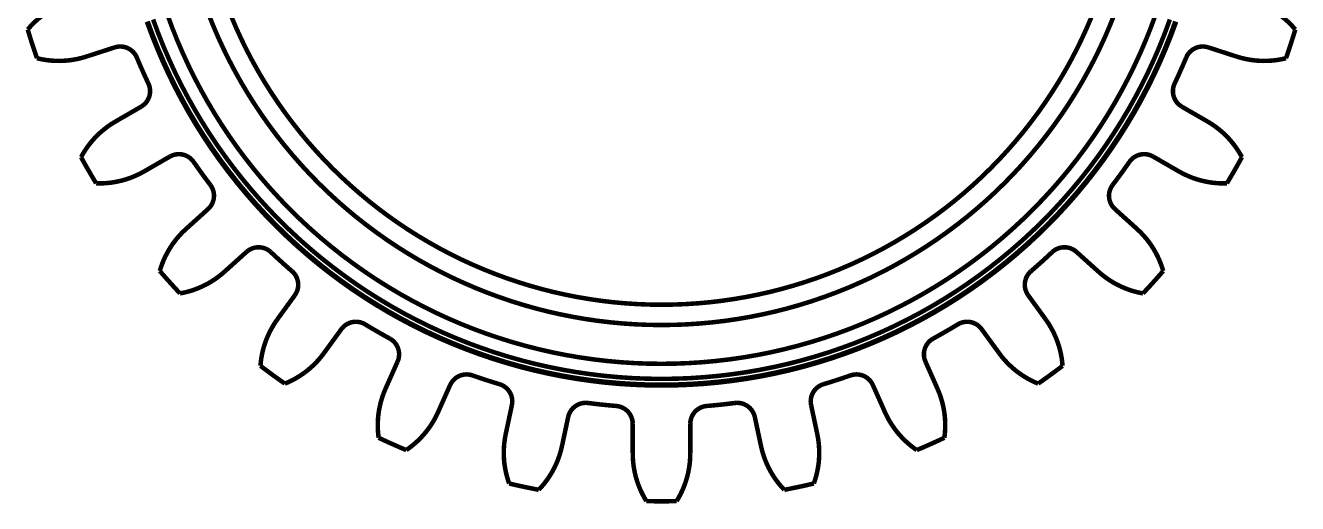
# Model space of a CAD drawing. Extents: x 1.1 to 21.8, y 1.7 to 15.4.
# Drawn here: x 6.065 to 8.851, y 7.087 to 8.133 of the extents above; entities that cross this region are included whole.
import ezdxf

# ---------------------------------------------------------------- set-up
doc = ezdxf.new("R2010")
doc.units = 0
doc.layers.get('0').update_dxf_attribs({"linetype": 'CONTINUOUS'})

msp = doc.modelspace()

# ---------------------------------------------------------------- linework, layer by layer
at = {"color": 0, "const_width": 0.00985}
for points in [[(6.07015, 8.12446), (6.07563, 8.13075), (6.08138, 8.13678), (6.0874, 8.14258), (6.09369, 8.14811), (6.10032, 8.15349), (6.10715, 8.15858), (6.11431, 8.16342), (6.12158, 8.16786), (6.13081, 8.17296), (6.14031, 8.17751), (6.15012, 8.18164), (6.16015, 8.18517)], [(8.84571, 8.12446), (8.84022, 8.13075), (8.83447, 8.13678), (8.82844, 8.14258), (8.82221, 8.14811), (8.81554, 8.15349), (8.80871, 8.15858), (8.8016, 8.16342), (8.79428, 8.16786), (8.78504, 8.17296), (8.77556, 8.17751), (8.76574, 8.18164), (8.75569, 8.18517)], [(6.37592, 8.15744), (6.38629, 8.12924), (6.3974, 8.10135), (6.40929, 8.07374), (6.42188, 8.04644), (6.43517, 8.01947), (6.44917, 7.99289), (6.46386, 7.96669), (6.47922, 7.94086), (6.49522, 7.91542), (6.51193, 7.89046), (6.52929, 7.86589), (6.54725, 7.84185), (6.56586, 7.81825), (6.58507, 7.79514), (6.60493, 7.77251), (6.62528, 7.75049), (6.64626, 7.72894), (6.66781, 7.70796), (6.68983, 7.68756), (6.71246, 7.66775), (6.73557, 7.64854), (6.75917, 7.62993), (6.78326, 7.61199), (6.80778, 7.59462), (6.83274, 7.5779), (6.85818, 7.5619), (6.884, 7.5465), (6.91021, 7.53185), (6.93679, 7.51785), (6.96376, 7.50456), (6.99104, 7.49197), (7.01867, 7.48014), (7.04656, 7.46897), (7.07476, 7.45856), (7.10325, 7.44894), (7.13189, 7.44), (7.16086, 7.43186), (7.19, 7.42443), (7.21929, 7.41781), (7.24875, 7.41194), (7.27838, 7.40685), (7.30811, 7.40256), (7.33794, 7.39903), (7.36789, 7.39626), (7.39785, 7.39432), (7.4279, 7.39312), (7.45796, 7.39274), (7.48801, 7.39312), (7.51801, 7.39432), (7.54801, 7.39626), (7.5779, 7.39903), (7.60775, 7.40256), (7.63747, 7.40685), (7.6671, 7.41194), (7.69661, 7.41781), (7.72592, 7.42443), (7.75504, 7.43186), (7.78396, 7.44), (7.81267, 7.44894), (7.8411, 7.45856), (7.86931, 7.46897), (7.89719, 7.48014), (7.92481, 7.49197), (7.9521, 7.50456), (7.97906, 7.51785), (8.00564, 7.53185), (8.03185, 7.5465), (8.05767, 7.5619), (8.08311, 7.5779), (8.10807, 7.59462), (8.13265, 7.61199), (8.15674, 7.62993), (8.18033, 7.64854), (8.2034, 7.66775), (8.22601, 7.68756), (8.2481, 7.70796), (8.26958, 7.72894), (8.29058, 7.75049), (8.31099, 7.77251), (8.33078, 7.79514), (8.34999, 7.81825), (8.3686, 7.84185), (8.38656, 7.86589), (8.40392, 7.89046), (8.42062, 7.91542), (8.43668, 7.94086), (8.45204, 7.96669), (8.46669, 7.99289), (8.48068, 8.01947), (8.49397, 8.04644), (8.50657, 8.07374), (8.51844, 8.10135), (8.52957, 8.12924), (8.53999, 8.15744)], [(6.46556, 8.15967), (6.47586, 8.13385), (6.48687, 8.10824), (6.49849, 8.08301), (6.51079, 8.05806), (6.52376, 8.03342), (6.53738, 8.00911), (6.5516, 7.98519), (6.56646, 7.96169), (6.58192, 7.93853), (6.59799, 7.91581), (6.61458, 7.8935), (6.63183, 7.87164), (6.64963, 7.85026), (6.66797, 7.82932), (6.68685, 7.80892), (6.70628, 7.78896), (6.72624, 7.76953), (6.74664, 7.75065), (6.76758, 7.73232), (6.78896, 7.71451), (6.81082, 7.69732), (6.83311, 7.68067), (6.85585, 7.66456), (6.87896, 7.64914), (6.9025, 7.63428), (6.92643, 7.62007), (6.95074, 7.60644), (6.97537, 7.59347), (7.00032, 7.58117), (7.02561, 7.56956), (7.05117, 7.55854), (7.07699, 7.54824), (7.10308, 7.53863), (7.12944, 7.52968), (7.15603, 7.52143), (7.18283, 7.51383), (7.20979, 7.507), (7.23693, 7.50087), (7.26421, 7.49544), (7.29167, 7.49072), (7.31917, 7.48671), (7.34685, 7.48346), (7.37451, 7.4809), (7.40229, 7.47911), (7.43012, 7.47797), (7.45796, 7.47765), (7.48579, 7.47797), (7.51357, 7.47911), (7.54135, 7.4809), (7.56907, 7.48346), (7.59668, 7.48671), (7.62424, 7.49072), (7.65164, 7.49544), (7.67893, 7.50087), (7.70606, 7.507), (7.73307, 7.51383), (7.75982, 7.52143), (7.7864, 7.52968), (7.81278, 7.53863), (7.83886, 7.54824), (7.86475, 7.55854), (7.89031, 7.56956), (7.91558, 7.58117), (7.94054, 7.59347), (7.96517, 7.60644), (7.98942, 7.62007), (8.01335, 7.63428), (8.03689, 7.64914), (8.06, 7.66456), (8.08274, 7.68067), (8.10504, 7.69732), (8.1269, 7.71451), (8.14828, 7.73232), (8.16922, 7.75065), (8.18967, 7.76953), (8.20958, 7.78896), (8.229, 7.80892), (8.24789, 7.82932), (8.26622, 7.85026), (8.28401, 7.87164), (8.30126, 7.8935), (8.31793, 7.91581), (8.33399, 7.93853), (8.34944, 7.96169), (8.36426, 7.98519), (8.37853, 8.00911), (8.39208, 8.03342), (8.40506, 8.05806), (8.41738, 8.08301), (8.42904, 8.10824), (8.44, 8.13385), (8.45031, 8.15967)], [(6.33106, 8.1416), (6.3419, 8.11219), (6.35351, 8.08317), (6.36583, 8.05442), (6.37896, 8.02599), (6.39279, 7.99789), (6.40739, 7.97021), (6.42264, 7.94288), (6.43864, 7.91601), (6.45535, 7.88954), (6.47276, 7.8635), (6.49078, 7.83794), (6.50956, 7.81287), (6.52892, 7.78831), (6.54893, 7.76426), (6.56956, 7.74072), (6.59082, 7.71772), (6.61263, 7.69532), (6.63504, 7.6735), (6.65804, 7.65224), (6.68158, 7.63162), (6.70562, 7.6116), (6.73019, 7.59224), (6.75526, 7.57351), (6.78082, 7.55544), (6.80686, 7.53803), (6.83333, 7.52132), (6.86025, 7.50532), (6.88753, 7.49007), (6.91521, 7.47547), (6.94331, 7.46164), (6.97168, 7.44851), (7.00043, 7.43619), (7.02951, 7.42458), (7.05886, 7.41374), (7.08854, 7.40369), (7.11843, 7.39442), (7.14854, 7.3859), (7.17888, 7.37819), (7.20936, 7.37131), (7.24007, 7.36518), (7.27094, 7.35992), (7.30192, 7.35542), (7.33296, 7.35172), (7.36415, 7.34885), (7.3954, 7.34685), (7.42665, 7.3456), (7.45796, 7.34517), (7.48921, 7.3456), (7.52051, 7.34685), (7.55171, 7.34885), (7.5829, 7.35172), (7.61399, 7.35542), (7.64497, 7.35992), (7.67578, 7.36518), (7.70649, 7.37131), (7.73699, 7.37819), (7.76731, 7.3859), (7.79747, 7.39442), (7.82736, 7.40369), (7.85699, 7.41374), (7.88633, 7.42458), (7.91542, 7.43619), (7.94417, 7.44851), (7.9726, 7.46164), (8.00065, 7.47547), (8.02832, 7.49007), (8.05567, 7.50532), (8.08251, 7.52132), (8.109, 7.53803), (8.13504, 7.55544), (8.1606, 7.57351), (8.18565, 7.59224), (8.21024, 7.6116), (8.23432, 7.63162), (8.25782, 7.65224), (8.28082, 7.6735), (8.30322, 7.69532), (8.32508, 7.71772), (8.34631, 7.74072), (8.36692, 7.76426), (8.38693, 7.78831), (8.40631, 7.81287), (8.42507, 7.83794), (8.44314, 7.8635), (8.4605, 7.88954), (8.47721, 7.91601), (8.49322, 7.94288), (8.50851, 7.97021), (8.52306, 7.99789), (8.53689, 8.02599), (8.55003, 8.05442), (8.56239, 8.08317), (8.57394, 8.11219), (8.58479, 8.1416)], [(8.58306, 8.14219), (8.57226, 8.11285), (8.56071, 8.08382), (8.54833, 8.05512), (8.53526, 8.02675), (8.52143, 7.99875), (8.50689, 7.97108), (8.49164, 7.94379), (8.47564, 7.91694), (8.45899, 7.89051), (8.44163, 7.86453), (8.42361, 7.83903), (8.40489, 7.81401), (8.38558, 7.78944), (8.36556, 7.7654), (8.34494, 7.74192), (8.32374, 7.71897), (8.30192, 7.69661), (8.27957, 7.67481), (8.25662, 7.6536), (8.23312, 7.63297), (8.2091, 7.61301), (8.18457, 7.59364), (8.1595, 7.57497), (8.134, 7.55692), (8.10801, 7.53956), (8.0816, 7.52289), (8.05474, 7.50689), (8.0275, 7.49164), (7.99983, 7.47711), (7.97179, 7.46326), (7.94342, 7.45019), (7.91471, 7.43787), (7.88569, 7.42626), (7.85639, 7.41547), (7.82676, 7.40543), (7.79693, 7.39615), (7.76688, 7.38769), (7.7366, 7.37999), (7.70611, 7.3731), (7.67546, 7.36697), (7.64464, 7.36171), (7.61372, 7.35721), (7.58268, 7.35351), (7.5516, 7.35069), (7.5204, 7.34864), (7.48921, 7.34739), (7.45796, 7.347), (7.42671, 7.34739), (7.39546, 7.34864), (7.36431, 7.35069), (7.33317, 7.35351), (7.30214, 7.35721), (7.27121, 7.36171), (7.2404, 7.36697), (7.20975, 7.3731), (7.17931, 7.37999), (7.14899, 7.38769), (7.11893, 7.39615), (7.08908, 7.40543), (7.05951, 7.41547), (7.03017, 7.42626), (7.00114, 7.43787), (6.97244, 7.45019), (6.94407, 7.46326), (6.91601, 7.47711), (6.8884, 7.49164), (6.86111, 7.50689), (6.83425, 7.52289), (6.80783, 7.53956), (6.78185, 7.55692), (6.75635, 7.57497), (6.73128, 7.59364), (6.70676, 7.61301), (6.68272, 7.63297), (6.65924, 7.6536), (6.63629, 7.67481), (6.61393, 7.69661), (6.59212, 7.71897), (6.5709, 7.74192), (6.55029, 7.7654), (6.53033, 7.78944), (6.51096, 7.81401), (6.49229, 7.83903), (6.47424, 7.86453), (6.45687, 7.89051), (6.44021, 7.91694), (6.42421, 7.94379), (6.40896, 7.97108), (6.39442, 7.99875), (6.38058, 8.02675), (6.36751, 8.05512), (6.35519, 8.08382), (6.34358, 8.11285), (6.33279, 8.14219)], [(6.34478, 8.14643), (6.35547, 8.1174), (6.36692, 8.08871), (6.37918, 8.06033), (6.39208, 8.03222), (6.40576, 8.0045), (6.42014, 7.97715), (6.43528, 7.95019), (6.45107, 7.92361), (6.46756, 7.89746), (6.48475, 7.87175), (6.50261, 7.84651), (6.52111, 7.82172), (6.54021, 7.79747), (6.56, 7.77371), (6.58035, 7.75043), (6.60135, 7.72775), (6.62294, 7.70562), (6.64507, 7.68403), (6.66775, 7.66303), (6.69103, 7.64268), (6.71479, 7.62289), (6.73904, 7.60379), (6.76383, 7.58529), (6.78907, 7.56743), (6.81478, 7.55024), (6.84093, 7.53375), (6.86751, 7.51796), (6.89447, 7.50282), (6.92182, 7.48844), (6.94954, 7.47478), (6.97765, 7.46181), (7.00603, 7.44965), (7.03472, 7.43815), (7.06375, 7.42746), (7.09304, 7.41754), (7.12256, 7.40836), (7.15229, 7.39996), (7.18224, 7.39236), (7.2124, 7.38553), (7.24274, 7.3795), (7.27322, 7.37429), (7.30382, 7.36985), (7.33447, 7.36621), (7.36529, 7.36339), (7.39615, 7.36133), (7.42703, 7.36014), (7.45796, 7.35975), (7.48882, 7.36014), (7.51975, 7.36133), (7.55057, 7.36339), (7.58138, 7.36621), (7.61208, 7.36985), (7.64268, 7.37429), (7.67313, 7.3795), (7.70344, 7.38553), (7.73361, 7.39236), (7.76357, 7.39996), (7.79329, 7.40836), (7.82286, 7.41754), (7.85211, 7.42746), (7.88112, 7.43815), (7.90983, 7.44965), (7.93826, 7.46181), (7.96631, 7.47478), (7.99403, 7.48844), (8.02138, 7.50282), (8.04839, 7.51796), (8.07493, 7.53375), (8.10107, 7.55024), (8.12679, 7.56743), (8.15201, 7.58529), (8.17681, 7.60379), (8.20107, 7.62289), (8.22483, 7.64268), (8.2481, 7.66303), (8.27078, 7.68403), (8.29297, 7.70562), (8.31451, 7.72775), (8.3355, 7.75043), (8.3559, 7.77371), (8.37565, 7.79747), (8.39481, 7.82172), (8.41331, 7.84651), (8.4311, 7.87175), (8.44829, 7.89746), (8.46479, 7.92361), (8.48062, 7.95019), (8.49571, 7.97715), (8.5101, 8.0045), (8.52376, 8.03222), (8.53674, 8.06033), (8.54893, 8.08871), (8.56039, 8.1174), (8.57107, 8.14643)], [(6.51687, 8.15082), (6.5274, 8.12631), (6.53857, 8.10211), (6.55035, 8.07818), (6.56278, 8.05458), (6.57579, 8.03131), (6.58946, 8.0084), (6.60368, 7.98589), (6.61849, 7.96371), (6.6339, 7.94189), (6.64985, 7.92057), (6.66635, 7.89958), (6.68338, 7.87913), (6.70101, 7.85906), (6.71907, 7.83946), (6.73768, 7.82036), (6.75678, 7.80176), (6.77636, 7.78369), (6.79644, 7.76611), (6.81694, 7.74903), (6.83783, 7.73253), (6.85921, 7.71658), (6.88103, 7.70117), (6.90315, 7.68636), (6.92572, 7.67215), (6.94868, 7.65853), (6.9719, 7.64546), (6.9955, 7.63308), (7.01942, 7.62125), (7.04362, 7.61008), (7.06814, 7.59956), (7.09293, 7.58968), (7.11794, 7.58046), (7.14318, 7.57189), (7.16862, 7.56401), (7.19428, 7.55675), (7.22017, 7.55018), (7.24615, 7.54432), (7.27229, 7.53911), (7.29861, 7.53461), (7.32497, 7.53076), (7.35146, 7.52761), (7.37804, 7.52518), (7.40462, 7.52344), (7.43126, 7.5224), (7.45796, 7.52203), (7.4846, 7.5224), (7.51124, 7.52344), (7.53787, 7.52518), (7.5644, 7.52761), (7.59088, 7.53076), (7.61729, 7.53461), (7.64356, 7.53911), (7.66971, 7.54432), (7.69575, 7.55018), (7.72157, 7.55675), (7.74724, 7.56401), (7.77268, 7.57189), (7.79796, 7.58046), (7.82297, 7.58968), (7.84771, 7.59956), (7.87224, 7.61008), (7.89643, 7.62125), (7.92036, 7.63308), (7.94396, 7.64546), (7.96724, 7.65853), (7.99013, 7.67215), (8.01269, 7.68636), (8.03489, 7.70117), (8.05664, 7.71658), (8.07801, 7.73253), (8.09896, 7.74903), (8.11947, 7.76611), (8.13949, 7.78369), (8.15907, 7.80176), (8.17817, 7.82036), (8.19678, 7.83946), (8.2149, 7.85906), (8.23247, 7.87913), (8.24951, 7.89958), (8.266, 7.92057), (8.28201, 7.94189), (8.29736, 7.96371), (8.31218, 7.98589), (8.32639, 8.0084), (8.34006, 8.03131), (8.35308, 8.05458), (8.3655, 8.07818), (8.37728, 8.10211), (8.38846, 8.12631), (8.39899, 8.15082)], [(6.0906, 8.06158), (6.08789, 8.06939), (6.08524, 8.07721), (6.08257, 8.08507), (6.07747, 8.10081), (6.07497, 8.10867), (6.0726, 8.11654), (6.07015, 8.12446)], [(8.84571, 8.12446), (8.84332, 8.11654), (8.84088, 8.10867), (8.83837, 8.10081), (8.83328, 8.08507), (8.83062, 8.07721), (8.82796, 8.06939), (8.82525, 8.06158)], [(6.26064, 8.08535), (6.19906, 8.06537)], [(6.26064, 8.08535), (6.26497, 8.08649), (6.26942, 8.08713), (6.27393, 8.08729), (6.27843, 8.08686), (6.28288, 8.08599), (6.28717, 8.08458), (6.29124, 8.08268), (6.29508, 8.08035), (6.29867, 8.07758), (6.30181, 8.07454), (6.30464, 8.07107), (6.30701, 8.06739), (6.30919, 8.06304)], [(8.65522, 8.08535), (8.65087, 8.08649), (8.64643, 8.08713), (8.64193, 8.08729), (8.63743, 8.08686), (8.63303, 8.08599), (8.62869, 8.08458), (8.62463, 8.08268), (8.62076, 8.08035), (8.61719, 8.07758), (8.61404, 8.07454), (8.61122, 8.07107), (8.60883, 8.06739), (8.60672, 8.06304)], [(8.65522, 8.08535), (8.71679, 8.06537)], [(6.0906, 8.06158), (6.09874, 8.05974), (6.10688, 8.05821), (6.11518, 8.05707), (6.12354, 8.05626), (6.13206, 8.05583), (6.14057, 8.05572), (6.14919, 8.05604), (6.15771, 8.05669), (6.16818, 8.058), (6.17854, 8.0599), (6.18886, 8.06233), (6.19906, 8.06537)], [(6.33431, 8.00646), (6.33106, 8.01346), (6.32454, 8.02756), (6.31825, 8.04167), (6.31218, 8.05588), (6.30919, 8.06304)], [(8.60672, 8.06304), (8.60374, 8.05588), (8.60069, 8.04878), (8.5976, 8.04167), (8.59131, 8.02756), (8.58811, 8.02051), (8.58485, 8.01346), (8.58154, 8.00646)], [(8.82525, 8.06158), (8.81717, 8.05974), (8.80897, 8.05821), (8.80067, 8.05707), (8.79238, 8.05626), (8.78381, 8.05583), (8.77528, 8.05572), (8.76671, 8.05604), (8.75814, 8.05669), (8.74767, 8.058), (8.73731, 8.0599), (8.727, 8.06233), (8.71679, 8.06537)], [(6.31847, 7.95546), (6.32221, 7.95796), (6.32568, 7.96083), (6.32878, 7.96408), (6.33149, 7.96767), (6.33376, 7.97157), (6.33561, 7.97569), (6.33697, 7.97999), (6.33778, 7.98443), (6.33817, 7.98893), (6.33794, 7.99333), (6.33729, 7.99772), (6.33615, 8.00201), (6.33431, 8.00646)], [(8.59739, 7.95546), (8.59364, 7.95796), (8.59017, 7.96083), (8.58708, 7.96408), (8.58436, 7.96767), (8.58208, 7.97157), (8.58024, 7.97569), (8.57889, 7.97999), (8.57807, 7.98443), (8.57775, 7.98893), (8.5779, 7.99333), (8.57856, 7.99772), (8.57975, 8.00201), (8.58154, 8.00646)], [(6.31847, 7.95546), (6.26243, 7.92313)], [(8.59739, 7.95546), (8.65349, 7.92313)], [(6.18701, 7.84506), (6.19108, 7.85232), (6.19542, 7.85938), (6.20014, 7.86632), (6.20508, 7.87304), (6.21044, 7.87967), (6.2161, 7.88607), (6.22206, 7.89225), (6.22831, 7.89822), (6.23628, 7.90506), (6.24457, 7.91151), (6.25336, 7.91754), (6.26243, 7.92313)], [(8.72885, 7.84506), (8.72478, 7.85232), (8.72043, 7.85938), (8.71576, 7.86632), (8.71078, 7.87304), (8.7054, 7.87967), (8.69976, 7.88607), (8.69379, 7.89225), (8.68756, 7.89822), (8.67958, 7.90506), (8.67128, 7.91151), (8.66254, 7.91754), (8.65349, 7.92313)], [(6.38146, 7.8464), (6.38547, 7.84842), (6.38971, 7.84993), (6.39404, 7.85101), (6.39854, 7.85157), (6.40306, 7.85161), (6.40756, 7.85113), (6.41194, 7.85015), (6.41624, 7.84864), (6.42025, 7.84668), (6.42399, 7.84435), (6.42746, 7.84158), (6.43056, 7.83843), (6.43354, 7.83464)], [(8.5344, 7.8464), (8.53039, 7.84842), (8.52621, 7.84993), (8.52181, 7.85101), (8.51731, 7.85157), (8.51281, 7.85161), (8.50831, 7.85113), (8.5039, 7.85015), (8.49968, 7.84864), (8.49561, 7.84668), (8.49186, 7.84435), (8.48839, 7.84158), (8.48529, 7.83843), (8.48232, 7.83464)], [(6.22011, 7.78776), (6.21582, 7.79482), (6.21158, 7.80192), (6.20736, 7.80908), (6.20324, 7.81619), (6.19911, 7.8234), (6.19504, 7.83057), (6.19097, 7.83778), (6.18701, 7.84506)], [(6.38146, 7.8464), (6.32542, 7.81401)], [(6.46994, 7.78456), (6.46528, 7.79069), (6.46061, 7.79688), (6.456, 7.80311), (6.45144, 7.80935), (6.44243, 7.82194), (6.43354, 7.83464)], [(8.48232, 7.83464), (8.47792, 7.82829), (8.47342, 7.82194), (8.46897, 7.81565), (8.46442, 7.80935), (8.45985, 7.80311), (8.45524, 7.79688), (8.45063, 7.79069), (8.4459, 7.78456)], [(8.5344, 7.8464), (8.5905, 7.81401)], [(8.72885, 7.84506), (8.72487, 7.83778), (8.72081, 7.83057), (8.71674, 7.8234), (8.71268, 7.81619), (8.7085, 7.80908), (8.70432, 7.80192), (8.70008, 7.79482), (8.69581, 7.78776)], [(6.22011, 7.78776), (6.2284, 7.78765), (6.23671, 7.78787), (6.24507, 7.78847), (6.25336, 7.78939), (6.26183, 7.79075), (6.27018, 7.79243), (6.27854, 7.79449), (6.28678, 7.79693), (6.29671, 7.8004), (6.30643, 7.80442), (6.31603, 7.80897), (6.32542, 7.81401)], [(8.69581, 7.78776), (8.68744, 7.78765), (8.67914, 7.78787), (8.67079, 7.78847), (8.66249, 7.78939), (8.65408, 7.79075), (8.64567, 7.79243), (8.63737, 7.79449), (8.62907, 7.79693), (8.61914, 7.8004), (8.60943, 7.80442), (8.59983, 7.80897), (8.5905, 7.81401)], [(6.465, 7.73133), (6.46815, 7.73454), (6.47097, 7.73807), (6.47331, 7.74192), (6.47526, 7.74599), (6.47667, 7.75028), (6.4776, 7.75472), (6.47803, 7.75917), (6.47792, 7.76372), (6.47732, 7.76818), (6.47624, 7.77246), (6.47467, 7.77658), (6.47265, 7.78054), (6.46994, 7.78456)], [(8.45085, 7.73133), (8.44769, 7.73454), (8.44488, 7.73807), (8.44254, 7.74192), (8.44065, 7.74599), (8.43918, 7.75028), (8.43826, 7.75472), (8.43782, 7.75917), (8.43793, 7.76372), (8.43853, 7.76818), (8.43961, 7.77246), (8.44119, 7.77658), (8.44325, 7.78054), (8.4459, 7.78456)], [(6.465, 7.73133), (6.41694, 7.68804)], [(8.45085, 7.73133), (8.49897, 7.68804)], [(6.35938, 7.59597), (6.36187, 7.60394), (6.36464, 7.61176), (6.36778, 7.61951), (6.37125, 7.62717), (6.37517, 7.63476), (6.37935, 7.64219), (6.3839, 7.64947), (6.38872, 7.65657), (6.39513, 7.66499), (6.40192, 7.67301), (6.40918, 7.68072), (6.41694, 7.68804)], [(8.55647, 7.59597), (8.55399, 7.60394), (8.55122, 7.61176), (8.54807, 7.61951), (8.5446, 7.62717), (8.54075, 7.63476), (8.53651, 7.64219), (8.53201, 7.64947), (8.52713, 7.65657), (8.52078, 7.66499), (8.51394, 7.67301), (8.50667, 7.68072), (8.49897, 7.68804)], [(6.54932, 7.63775), (6.50119, 7.5944)], [(6.54932, 7.63775), (6.55285, 7.64051), (6.55664, 7.64296), (6.56065, 7.64486), (6.56494, 7.64638), (6.56939, 7.64735), (6.57389, 7.64779), (6.57835, 7.64774), (6.58285, 7.64719), (6.58724, 7.64611), (6.59136, 7.64458), (6.59532, 7.64258), (6.59901, 7.64019), (6.60275, 7.6371)], [(6.64871, 7.59565), (6.64285, 7.60069), (6.63124, 7.61089), (6.62549, 7.6161), (6.61974, 7.62125), (6.60835, 7.63178), (6.60275, 7.6371)], [(8.31315, 7.6371), (8.30751, 7.63178), (8.29611, 7.62125), (8.29042, 7.6161), (8.28461, 7.61089), (8.273, 7.60069), (8.26714, 7.59565)], [(8.36654, 7.63775), (8.36307, 7.64051), (8.35921, 7.64296), (8.35519, 7.64486), (8.35092, 7.64638), (8.34651, 7.64735), (8.34201, 7.64779), (8.33751, 7.64774), (8.33301, 7.64719), (8.32867, 7.64611), (8.32449, 7.64458), (8.32053, 7.64258), (8.31685, 7.64019), (8.31315, 7.6371)], [(8.36654, 7.63775), (8.41465, 7.5944)], [(6.40365, 7.54682), (6.398, 7.5529), (6.39236, 7.55892), (6.38683, 7.56506), (6.38124, 7.57118), (6.37576, 7.57731), (6.37028, 7.5835), (6.36481, 7.58974), (6.35938, 7.59597)], [(6.40365, 7.54682), (6.41183, 7.54844), (6.41992, 7.5504), (6.42796, 7.55274), (6.43587, 7.55539), (6.44385, 7.55843), (6.45171, 7.56185), (6.45942, 7.5656), (6.46696, 7.56967), (6.47597, 7.57514), (6.48465, 7.58106), (6.49311, 7.58751), (6.50119, 7.5944)], [(6.65494, 7.54258), (6.65739, 7.54639), (6.6594, 7.5504), (6.66092, 7.55464), (6.66189, 7.55903), (6.66243, 7.56353), (6.66243, 7.56808), (6.66189, 7.57254), (6.66086, 7.57693), (6.65935, 7.58117), (6.65739, 7.58513), (6.655, 7.58886), (6.65218, 7.59229), (6.64871, 7.59565)], [(8.2609, 7.54258), (8.25846, 7.54639), (8.25651, 7.5504), (8.25499, 7.55464), (8.25396, 7.55903), (8.25342, 7.56353), (8.25342, 7.56808), (8.25396, 7.57254), (8.25499, 7.57693), (8.25651, 7.58117), (8.25846, 7.58513), (8.26085, 7.58886), (8.26367, 7.59229), (8.26714, 7.59565)], [(8.51221, 7.54682), (8.50401, 7.54844), (8.49593, 7.5504), (8.4879, 7.55274), (8.47999, 7.55539), (8.472, 7.55843), (8.46419, 7.56185), (8.45643, 7.5656), (8.44889, 7.56967), (8.43989, 7.57514), (8.43121, 7.58106), (8.42275, 7.58751), (8.41465, 7.5944)], [(8.55647, 7.59597), (8.54562, 7.5835), (8.54015, 7.57731), (8.52908, 7.56506), (8.52349, 7.55892), (8.51785, 7.5529), (8.51221, 7.54682)], [(6.65494, 7.54258), (6.61692, 7.49024)], [(8.2609, 7.54258), (8.29893, 7.49024)], [(6.57981, 7.38824), (6.58057, 7.39654), (6.58165, 7.40479), (6.58311, 7.41303), (6.58496, 7.42117), (6.58713, 7.42942), (6.58968, 7.43756), (6.59261, 7.44564), (6.59592, 7.45361), (6.60037, 7.46311), (6.60536, 7.47239), (6.61089, 7.48144), (6.61692, 7.49024)], [(8.33604, 7.38824), (8.33529, 7.39654), (8.33421, 7.40479), (8.33274, 7.41303), (8.33094, 7.42117), (8.32872, 7.42942), (8.32617, 7.43756), (8.32324, 7.44564), (8.31993, 7.45361), (8.31549, 7.46311), (8.31049, 7.47239), (8.30496, 7.48144), (8.29893, 7.49024)], [(6.75689, 7.46853), (6.71886, 7.41618)], [(6.75689, 7.46853), (6.75971, 7.472), (6.76297, 7.47515), (6.76654, 7.47792), (6.7704, 7.48025), (6.77453, 7.4821), (6.77881, 7.48351), (6.78321, 7.48438), (6.78771, 7.48475), (6.79221, 7.48465), (6.7966, 7.484), (6.80089, 7.48286), (6.80501, 7.48128), (6.80931, 7.479)], [(6.8629, 7.44808), (6.85612, 7.45176), (6.84933, 7.45557), (6.84261, 7.45936), (6.83589, 7.46322), (6.82921, 7.46707), (6.81586, 7.47499), (6.80931, 7.479)], [(8.10661, 7.479), (8.09999, 7.47499), (8.08664, 7.46707), (8.07997, 7.46322), (8.07324, 7.45936), (8.05979, 7.45176), (8.053, 7.44808)], [(8.15896, 7.46853), (8.15614, 7.472), (8.15289, 7.47515), (8.14936, 7.47792), (8.14551, 7.48025), (8.14139, 7.4821), (8.13704, 7.48351), (8.13265, 7.48438), (8.12815, 7.48475), (8.12364, 7.48465), (8.11925, 7.484), (8.11496, 7.48286), (8.11083, 7.48128), (8.10661, 7.479)], [(8.15896, 7.46853), (8.19706, 7.41618)], [(6.87999, 7.39746), (6.88162, 7.40169), (6.88271, 7.40603), (6.88331, 7.41049), (6.8834, 7.41499), (6.88297, 7.41949), (6.882, 7.42393), (6.88058, 7.42817), (6.87864, 7.43229), (6.87631, 7.43608), (6.87354, 7.43956), (6.87039, 7.44271), (6.86697, 7.44547), (6.8629, 7.44808)], [(8.03586, 7.39746), (8.03429, 7.40169), (8.03315, 7.40603), (8.03256, 7.41049), (8.0325, 7.41499), (8.03293, 7.41949), (8.03386, 7.42393), (8.03526, 7.42817), (8.03722, 7.43229), (8.03961, 7.43608), (8.04232, 7.43956), (8.04546, 7.44271), (8.04889, 7.44547), (8.053, 7.44808)], [(6.63331, 7.34939), (6.64094, 7.35265), (6.64849, 7.35622), (6.65587, 7.36019), (6.66303, 7.36442), (6.67019, 7.36908), (6.67719, 7.37403), (6.68397, 7.37929), (6.69049, 7.38488), (6.69819, 7.39208), (6.70546, 7.39968), (6.71235, 7.40776), (6.71886, 7.41618)], [(8.28256, 7.34939), (8.2749, 7.35265), (8.26742, 7.35622), (8.26004, 7.36019), (8.25282, 7.36442), (8.24567, 7.36908), (8.23867, 7.37403), (8.23188, 7.37929), (8.22537, 7.38488), (8.21772, 7.39208), (8.21044, 7.39968), (8.2035, 7.40776), (8.19706, 7.41618)], [(6.63331, 7.34939), (6.62651, 7.35411), (6.61979, 7.35883), (6.60633, 7.36849), (6.59967, 7.37337), (6.59299, 7.37831), (6.58643, 7.38325), (6.57981, 7.38824)], [(6.87999, 7.39746), (6.85368, 7.33832)], [(8.03586, 7.39746), (8.06218, 7.33832)], [(8.33604, 7.38824), (8.32949, 7.38325), (8.32286, 7.37831), (8.31619, 7.37337), (8.30951, 7.36849), (8.30285, 7.36367), (8.29611, 7.35883), (8.28256, 7.34939)], [(6.99511, 7.34625), (6.99718, 7.35021), (6.99968, 7.35394), (7.00261, 7.35736), (7.00586, 7.36046), (7.00956, 7.36317), (7.01346, 7.3654), (7.01758, 7.36719), (7.02186, 7.36849), (7.02632, 7.36931), (7.03071, 7.36957), (7.03515, 7.36936), (7.03956, 7.36865), (7.04417, 7.36735)], [(7.10303, 7.34819), (7.09565, 7.35047), (7.08822, 7.35271), (7.08083, 7.35504), (7.07346, 7.35742), (7.06614, 7.35981), (7.05149, 7.36481), (7.04417, 7.36735)], [(7.87169, 7.36735), (7.86436, 7.36481), (7.84972, 7.35981), (7.84239, 7.35742), (7.83501, 7.35504), (7.82764, 7.35271), (7.82026, 7.35047), (7.81282, 7.34819)], [(7.92074, 7.34625), (7.91868, 7.35021), (7.91618, 7.35394), (7.91331, 7.35736), (7.91, 7.36046), (7.90636, 7.36317), (7.90246, 7.3654), (7.89833, 7.36719), (7.89399, 7.36849), (7.88954, 7.36931), (7.88514, 7.36957), (7.88069, 7.36936), (7.87636, 7.36865), (7.87169, 7.36735)], [(6.8386, 7.23085), (6.83762, 7.2391), (6.83697, 7.2474), (6.83669, 7.25575), (6.83675, 7.26417), (6.83718, 7.27268), (6.838, 7.28119), (6.83919, 7.28971), (6.84076, 7.29813), (6.84315, 7.30838), (6.84608, 7.31847), (6.84961, 7.3285), (6.85368, 7.33832)], [(6.99511, 7.34625), (6.96875, 7.28711)], [(7.13032, 7.30231), (7.13103, 7.30675), (7.13118, 7.31125), (7.13081, 7.31569), (7.12999, 7.32015), (7.12864, 7.32449), (7.12674, 7.32861), (7.12446, 7.33247), (7.12175, 7.33604), (7.1186, 7.33931), (7.11524, 7.34212), (7.11154, 7.34457), (7.10758, 7.34657), (7.10303, 7.34819)], [(7.78554, 7.30231), (7.78489, 7.30675), (7.78467, 7.31125), (7.78504, 7.31569), (7.78586, 7.32015), (7.78728, 7.32449), (7.78911, 7.32861), (7.79139, 7.33247), (7.79411, 7.33604), (7.79725, 7.33931), (7.80063, 7.34212), (7.80436, 7.34457), (7.80826, 7.34657), (7.81282, 7.34819)], [(7.92074, 7.34625), (7.9471, 7.28711)], [(8.07726, 7.23085), (8.07829, 7.2391), (8.07889, 7.2474), (8.07915, 7.25575), (8.0791, 7.26417), (8.07867, 7.27268), (8.07785, 7.28119), (8.07667, 7.28971), (8.07514, 7.29813), (8.07269, 7.30838), (8.06976, 7.31847), (8.06625, 7.3285), (8.06218, 7.33832)], [(7.13032, 7.30231), (7.11686, 7.23899)], [(7.25353, 7.2761), (7.25472, 7.28043), (7.2564, 7.28461), (7.25851, 7.28857), (7.26113, 7.29226), (7.26411, 7.29568), (7.26753, 7.29867), (7.27115, 7.30126), (7.27513, 7.30344), (7.27929, 7.30518), (7.28353, 7.30638), (7.28792, 7.30707), (7.29238, 7.30729), (7.29715, 7.30697)], [(7.35872, 7.30051), (7.35101, 7.30111), (7.34332, 7.30181), (7.3279, 7.30333), (7.3125, 7.30507), (7.30485, 7.30599), (7.29715, 7.30697)], [(7.39497, 7.26124), (7.39469, 7.26574), (7.39393, 7.27018), (7.39264, 7.27447), (7.3909, 7.2786), (7.38867, 7.28256), (7.38601, 7.28624), (7.38297, 7.2895), (7.37956, 7.29249), (7.37582, 7.29503), (7.3719, 7.29704), (7.36778, 7.29867), (7.3635, 7.29981), (7.35872, 7.30051)], [(7.52094, 7.26124), (7.52115, 7.26574), (7.52197, 7.27018), (7.52322, 7.27447), (7.52496, 7.2786), (7.52718, 7.28256), (7.52989, 7.28624), (7.53293, 7.2895), (7.53635, 7.29249), (7.54004, 7.29503), (7.54394, 7.29704), (7.54807, 7.29867), (7.5524, 7.29981), (7.55712, 7.30051)], [(7.61871, 7.30697), (7.61106, 7.30599), (7.60335, 7.30507), (7.58794, 7.30333), (7.58029, 7.30257), (7.5726, 7.30181), (7.56489, 7.30111), (7.55712, 7.30051)], [(7.66233, 7.2761), (7.66114, 7.28043), (7.65944, 7.28461), (7.65733, 7.28857), (7.65474, 7.29226), (7.65175, 7.29568), (7.64839, 7.29867), (7.64469, 7.30126), (7.64074, 7.30344), (7.63656, 7.30518), (7.63232, 7.30638), (7.62793, 7.30707), (7.62354, 7.30729), (7.61871, 7.30697)], [(7.78554, 7.30231), (7.79899, 7.23899)], [(6.89903, 7.20394), (6.90582, 7.20876), (6.91238, 7.21382), (6.91878, 7.21924), (6.92497, 7.22487), (6.93099, 7.2309), (6.93679, 7.23719), (6.94233, 7.24376), (6.9476, 7.2506), (6.95356, 7.25922), (6.9591, 7.26818), (6.96419, 7.2775), (6.96875, 7.28711)], [(7.25353, 7.2761), (7.24007, 7.21278)], [(7.66233, 7.2761), (7.67578, 7.21278)], [(8.01688, 7.20394), (8.01004, 7.20876), (8.00347, 7.21382), (7.99707, 7.21924), (7.99089, 7.22487), (7.98486, 7.2309), (7.97906, 7.23719), (7.97353, 7.24376), (7.96832, 7.2506), (7.96229, 7.25922), (7.95676, 7.26818), (7.95167, 7.2775), (7.9471, 7.28711)], [(7.12446, 7.13069), (7.12175, 7.13857), (7.11942, 7.14654), (7.1174, 7.15468), (7.11572, 7.16287), (7.11436, 7.17133), (7.11339, 7.17979), (7.11279, 7.18837), (7.11257, 7.19694), (7.11279, 7.20747), (7.11356, 7.21799), (7.1149, 7.22851), (7.11686, 7.23899)], [(7.39497, 7.26124), (7.39497, 7.1965)], [(7.52094, 7.26124), (7.52094, 7.1965)], [(7.79144, 7.13069), (7.79411, 7.13857), (7.79644, 7.14654), (7.79844, 7.15468), (7.80013, 7.16287), (7.80149, 7.17133), (7.80246, 7.17979), (7.80306, 7.18837), (7.80328, 7.19694), (7.80306, 7.20747), (7.80231, 7.21799), (7.80094, 7.22851), (7.79899, 7.23899)], [(6.89903, 7.20394), (6.89139, 7.20714), (6.88379, 7.21039), (6.87619, 7.21371), (6.86111, 7.22043), (6.85357, 7.22385), (6.84608, 7.22732), (6.8386, 7.23085)], [(7.18913, 7.11697), (7.19476, 7.12304), (7.20019, 7.12939), (7.20529, 7.13601), (7.21018, 7.14279), (7.21485, 7.14996), (7.21918, 7.15733), (7.22319, 7.16487), (7.22694, 7.17264), (7.23101, 7.18235), (7.23454, 7.19228), (7.23757, 7.20247), (7.24007, 7.21278)], [(7.72672, 7.11697), (7.72108, 7.12304), (7.71571, 7.12939), (7.71056, 7.13601), (7.70568, 7.14279), (7.70101, 7.14996), (7.69667, 7.15733), (7.69265, 7.16487), (7.68896, 7.17264), (7.68485, 7.18235), (7.68132, 7.19228), (7.67828, 7.20247), (7.67578, 7.21278)], [(8.07726, 7.23085), (8.06976, 7.22732), (8.06228, 7.22385), (8.05474, 7.22043), (8.03965, 7.21371), (8.03207, 7.21039), (8.02447, 7.20714), (8.01688, 7.20394)], [(7.42486, 7.09218), (7.42057, 7.09933), (7.41667, 7.10667), (7.41297, 7.11415), (7.40967, 7.12185), (7.40657, 7.12983), (7.40386, 7.13792), (7.40147, 7.14615), (7.39947, 7.15451), (7.39751, 7.16487), (7.39611, 7.17529), (7.39524, 7.18587), (7.39497, 7.1965)], [(7.491, 7.09218), (7.49528, 7.09933), (7.49924, 7.10667), (7.50287, 7.11415), (7.50624, 7.12185), (7.50928, 7.12983), (7.51199, 7.13792), (7.51437, 7.14615), (7.51639, 7.15451), (7.51833, 7.16487), (7.51981, 7.17529), (7.52061, 7.18587), (7.52094, 7.1965)], [(7.18913, 7.11697), (7.18099, 7.11849), (7.16482, 7.12175), (7.15668, 7.12349), (7.1486, 7.12522), (7.14057, 7.12701), (7.13249, 7.12885), (7.12446, 7.13069)], [(7.79144, 7.13069), (7.78336, 7.12885), (7.77533, 7.12701), (7.76725, 7.12522), (7.75108, 7.12175), (7.74294, 7.12011), (7.73486, 7.11849), (7.72672, 7.11697)], [(7.491, 7.09218), (7.48275, 7.09201), (7.47444, 7.0919), (7.45796, 7.09179), (7.44965, 7.09185), (7.4414, 7.0919), (7.43311, 7.09201), (7.42486, 7.09218)]]:
    msp.add_lwpolyline(points, dxfattribs=at)

doc.saveas('drawing.dxf')
